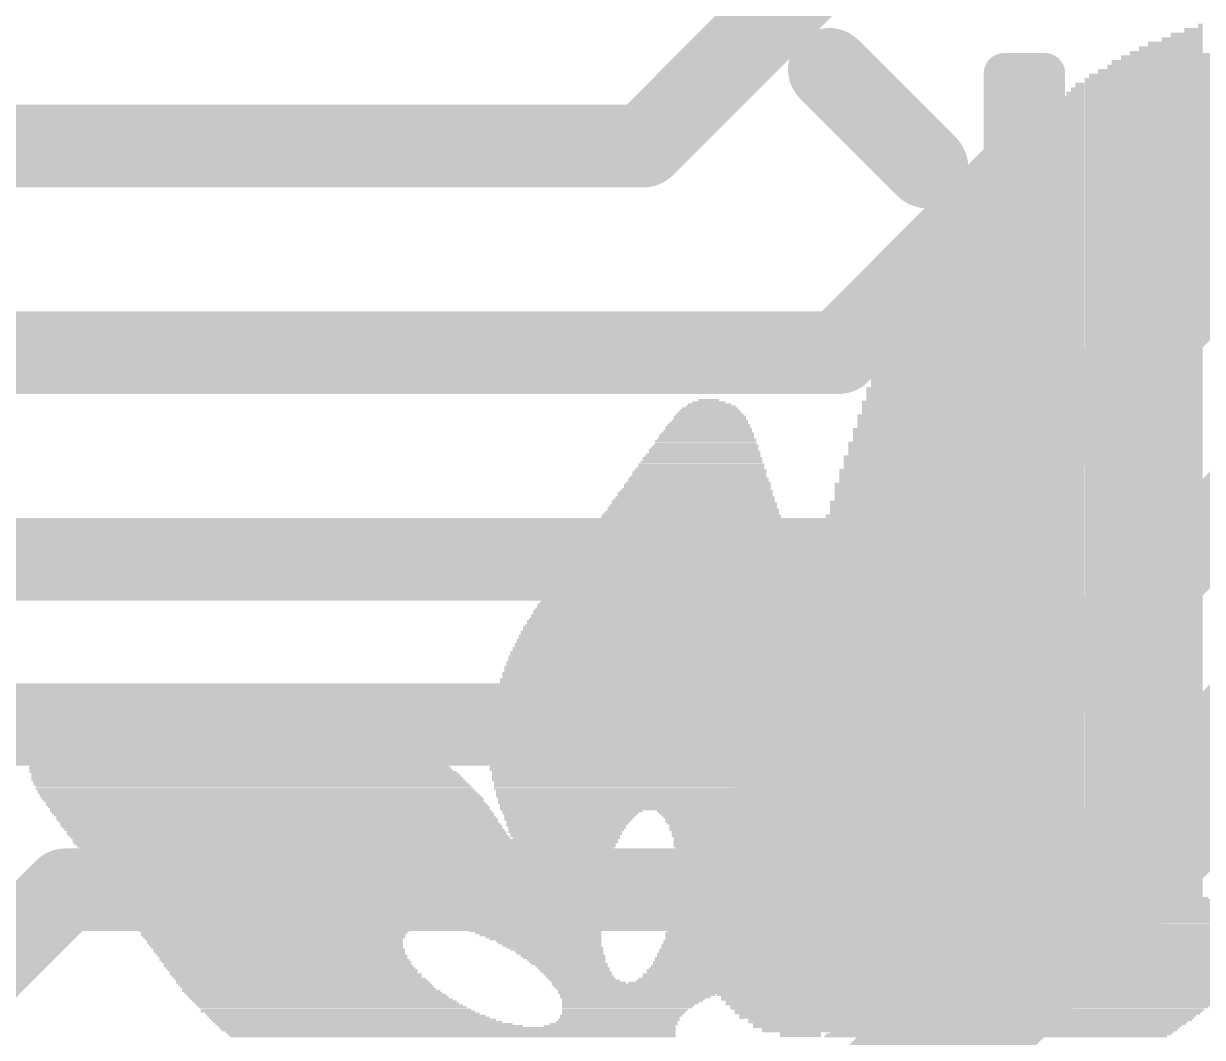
# Model space of a CAD drawing. Extents: x -9 to 9, y -1.3 to 37.
# Drawn here: x -4.828 to -1.203, y 9.071 to 12.188 of the extents above; entities that cross this region are included whole.
import ezdxf

# ---------------------------------------------------------------- set-up
doc = ezdxf.new("R2010")
doc.units = 0
for name, color, linetype in [('1', 12, 'CONTINUOUS'), ('16', 132, 'CONTINUOUS'), ('21', 40, 'CONTINUOUS'), ('22', 6, 'CONTINUOUS')]:
    doc.layers.add(name, color=color, linetype=linetype)

# ---------------------------------------------------------------- blocks, each defined once
blk = doc.blocks.new('RECT40000X112000R50')
at = {"const_width": 0.0625}
blk.add_lwpolyline([(0.0938, -0.2875), (0.0938, 0.2875, 0.4142), (0.0625, 0.3188), (-0.0625, 0.3188, 0.4142), (-0.0938, 0.2875), (-0.0938, -0.2875, 0.4142), (-0.0625, -0.3188), (0.0625, -0.3188, 0.4142)], format="xyb", close=True, dxfattribs=at)
blk.add_solid([(-0.0781, -0.3031), (0.0781, -0.3031), (-0.0781, 0.3031), (0.0781, 0.3031)])
blk = doc.blocks.new('RECT')
blk.add_solid([(-0.5, -0.5), (0.5, -0.5), (-0.5, 0.5), (0.5, 0.5)])

msp = doc.modelspace()

# ---------------------------------------------------------------- linework, layer by layer
at = {"layer": '1', "const_width": 0.254}
for points in [[(-2.921, 11.811), (-2.385, 12.347)], [(-6.096, 11.811), (-2.921, 11.811)], [(-1.75, 11.747), (-2.321, 11.176)], [(-1.75, 11.585), (-1.75, 11.747)], [(-1.25, 11.747), (-1.25, 11.323)], [(-1.25, 11.323), (-2.032, 10.541)], [(-2.321, 11.176), (-7.366, 11.176)], [(-0.75, 11.061), (-1.778, 10.033)], [(-0.25, 10.799), (-1.524, 9.525)], [(-2.032, 10.541), (-6.096, 10.541)], [(-1.778, 10.033), (-5.842, 10.033)], [(-4.699, 9.525), (-5.842, 8.382)], [(-1.524, 9.525), (-4.699, 9.525)]]:
    msp.add_lwpolyline(points, dxfattribs=at)
at = {"layer": '1', "const_width": 0.127}
for points in [[(-2.921, 11.7475, 1), (-2.921, 11.8745)], [(-2.9659, 11.8559, 1), (-2.8761, 11.7661)], [(-1.6865, 11.747, 1), (-1.8135, 11.747)], [(-1.7051, 11.7021, 1), (-1.7949, 11.7919)], [(-1.1865, 11.747, 1), (-1.3135, 11.747)], [(-1.8135, 11.585, 1), (-1.6865, 11.585)], [(-1.2051, 11.2781, 1), (-1.2949, 11.3679)], [(-1.3135, 11.323, 1), (-1.1865, 11.323)], [(-2.3659, 11.2209, 1), (-2.2761, 11.1311)], [(-2.321, 11.1125, 1), (-2.321, 11.2395)], [(-2.032, 10.4775, 1), (-2.032, 10.6045)], [(-2.0769, 10.5859, 1), (-1.9871, 10.4961)], [(-1.778, 9.9695, 1), (-1.778, 10.0965)], [(-1.8229, 10.0779, 1), (-1.7331, 9.9881)], [(-4.699, 9.5885, 1), (-4.699, 9.4615)], [(-4.6541, 9.4801, 1), (-4.7439, 9.5699)], [(-1.524, 9.4615, 1), (-1.524, 9.5885)], [(-1.5689, 9.5699, 1), (-1.4791, 9.4801)]]:
    msp.add_lwpolyline(points, format="xyb", dxfattribs=at)
at = {"layer": '16', "const_width": 0.4064}
msp.add_lwpolyline([(-0.635, 10.414), (-2.921, 8.128)], dxfattribs=at)
at = {"layer": '21', "const_width": 0.254}
msp.add_lwpolyline([(-2.05, 11.747), (-2.35, 12.047)], dxfattribs=at)
at = {"layer": '21', "const_width": 0.127}
for points in [[(-2.3051, 12.0919, 1), (-2.3949, 12.0021)], [(-2.0949, 11.7021, 1), (-2.0051, 11.7919)]]:
    msp.add_lwpolyline(points, format="xyb", dxfattribs=at)

# ---------------------------------------------------------------- block references
at = {"layer": '1', "rotation": 180}
for p in [(-1.75, 11.747), (-1.25, 11.747)]:
    msp.add_blockref('RECT40000X112000R50', p, dxfattribs=at)
at = {"layer": '21'}
for p, xscale, yscale in [((-2.721, 11.0236), 0.1016, 0.0064), ((-2.721, 11.03), 0.0635, 0.0063), ((-2.7178, 10.9855), 0.2096, 0.0064), ((-2.7178, 10.9919), 0.1968, 0.0063), ((-2.7178, 10.9982), 0.1842, 0.0064), ((-2.7178, 11.0046), 0.1714, 0.0063), ((-2.7146, 11.0109), 0.1524, 0.0064), ((-2.7178, 11.0173), 0.1334, 0.0063), ((-2.7242, 10.9474), 0.2603, 0.0064), ((-2.721, 10.9538), 0.254, 0.0063), ((-2.721, 10.9601), 0.2413, 0.0064), ((-2.7178, 10.9665), 0.235, 0.0063), ((-2.7178, 10.9792), 0.2222, 0.0063), ((-2.7178, 10.9728), 0.2222, 0.0064), ((-2.7273, 10.9093), 0.3048, 0.0064), ((-2.7273, 10.922), 0.2921, 0.0064), ((-2.7273, 10.9157), 0.2921, 0.0063), ((-2.7242, 10.9284), 0.2857, 0.0063), ((-2.7242, 10.9347), 0.2731, 0.0064), ((-2.721, 10.9411), 0.2667, 0.0063), ((-2.7369, 10.8776), 0.3365, 0.0063), ((-2.7337, 10.8839), 0.3302, 0.0064), ((-2.7305, 10.8902), 0.3238, 0.0063), ((-2.7305, 10.903), 0.3112, 0.0063), ((-2.7305, 10.8966), 0.3112, 0.0064), ((-2.7432, 10.8395), 0.3746, 0.0063), ((-2.7401, 10.8521), 0.3683, 0.0063), ((-2.7401, 10.8458), 0.3683, 0.0064), ((-2.74, 10.8585), 0.3556, 0.0064), ((-2.7369, 10.8649), 0.3493, 0.0063), ((-2.7336, 10.8712), 0.3429, 0.0064), ((-2.7496, 10.8077), 0.4127, 0.0064), ((-2.7496, 10.8014), 0.4127, 0.0063), ((-2.7464, 10.814), 0.4064, 0.0063), ((-2.7464, 10.8204), 0.3937, 0.0064), ((-2.7432, 10.8331), 0.3874, 0.0064), ((-2.7432, 10.8268), 0.3874, 0.0063), ((-2.7559, 10.7696), 0.4508, 0.0064), ((-2.7528, 10.7759), 0.4445, 0.0063), ((-2.7527, 10.7887), 0.4318, 0.0063), ((-2.7527, 10.7823), 0.4318, 0.0064), ((-2.7528, 10.795), 0.4191, 0.0064), ((-2.7623, 10.7315), 0.4889, 0.0064), ((-2.7623, 10.7442), 0.4763, 0.0064), ((-2.7623, 10.7378), 0.4763, 0.0063), ((-2.7591, 10.7506), 0.4699, 0.0063), ((-2.7591, 10.7569), 0.4572, 0.0064), ((-2.7559, 10.7633), 0.4508, 0.0063), ((-2.7686, 10.6934), 0.527, 0.0064), ((-2.7717, 10.6997), 0.5207, 0.0063), ((-2.7686, 10.7061), 0.5144, 0.0064), ((-2.7686, 10.7188), 0.5016, 0.0064), ((-2.7654, 10.7125), 0.508, 0.0063), ((-2.7654, 10.7252), 0.4953, 0.0063), ((-2.7782, 10.6553), 0.5715, 0.0064), ((-2.7781, 10.6616), 0.5588, 0.0063), ((-2.775, 10.6744), 0.5525, 0.0063), ((-2.775, 10.668), 0.5525, 0.0064), ((-2.775, 10.6807), 0.5397, 0.0064), ((-2.7718, 10.6871), 0.5334, 0.0063), ((-2.7845, 10.6299), 0.5969, 0.0064), ((-2.7845, 10.6235), 0.5969, 0.0063), ((-2.7813, 10.6363), 0.5906, 0.0063), ((-2.7813, 10.6426), 0.5778, 0.0064), ((-2.7782, 10.649), 0.5715, 0.0063), ((-2.794, 10.5854), 0.6414, 0.0063), ((-2.7908, 10.5918), 0.635, 0.0064), ((-2.7909, 10.6045), 0.6223, 0.0064), ((-2.7877, 10.5982), 0.6287, 0.0063), ((-2.7877, 10.6109), 0.6159, 0.0063), ((-2.7845, 10.6172), 0.6096, 0.0064), ((-2.8004, 10.5473), 0.6795, 0.0063), ((-2.7972, 10.5537), 0.6731, 0.0064), ((-2.8004, 10.5601), 0.6667, 0.0063), ((-2.7972, 10.5664), 0.6604, 0.0064), ((-2.794, 10.5728), 0.654, 0.0063), ((-2.794, 10.5791), 0.6414, 0.0064), ((-2.8067, 10.522), 0.7048, 0.0063), ((-2.8035, 10.5156), 0.7112, 0.0064), ((-2.8035, 10.5283), 0.6985, 0.0064), ((-2.8035, 10.541), 0.6858, 0.0064), ((-2.8004, 10.5347), 0.6921, 0.0063), ((-2.8131, 10.4775), 0.7557, 0.0064), ((-2.8131, 10.4839), 0.7429, 0.0063), ((-2.8099, 10.4966), 0.7366, 0.0063), ((-2.8099, 10.4902), 0.7366, 0.0064), ((-2.8098, 10.5029), 0.7239, 0.0064), ((-2.8067, 10.5092), 0.7176, 0.0063), ((-2.8194, 10.4394), 0.7938, 0.0064), ((-2.8194, 10.4521), 0.781, 0.0064), ((-2.8194, 10.4458), 0.781, 0.0063), ((-2.8194, 10.4585), 0.7684, 0.0063), ((-2.8162, 10.4711), 0.762, 0.0063), ((-2.8162, 10.4648), 0.762, 0.0064), ((-2.8321, 10.4013), 0.8318, 0.0064), ((-2.829, 10.4077), 0.8255, 0.0063), ((-2.8258, 10.414), 0.8191, 0.0064), ((-2.8258, 10.4267), 0.8065, 0.0064), ((-2.8258, 10.4204), 0.8065, 0.0063), ((-2.8226, 10.433), 0.8001, 0.0063), ((-2.8353, 10.3696), 0.8636, 0.0063), ((-2.8353, 10.3823), 0.8509, 0.0063), ((-2.8321, 10.3759), 0.8572, 0.0064), ((-2.8321, 10.3886), 0.8446, 0.0064), ((-2.8289, 10.3949), 0.8382, 0.0063), ((-2.8417, 10.3315), 0.9017, 0.0063), ((-2.8384, 10.3378), 0.8953, 0.0064), ((-2.8384, 10.3505), 0.8827, 0.0064), ((-2.8384, 10.3442), 0.8827, 0.0063), ((-2.8353, 10.3568), 0.8763, 0.0063), ((-2.8353, 10.3632), 0.8636, 0.0064), ((-2.8448, 10.2934), 0.9334, 0.0063), ((-2.8417, 10.2997), 0.9271, 0.0064), ((-2.8448, 10.3061), 0.9208, 0.0063), ((-2.8416, 10.3187), 0.9144, 0.0063), ((-2.8416, 10.3124), 0.9144, 0.0064), ((-2.8417, 10.3251), 0.9017, 0.0064), ((-2.8448, 10.2616), 0.9588, 0.0064), ((-2.8479, 10.268), 0.9525, 0.0063), ((-2.848, 10.2806), 0.9398, 0.0063), ((-2.8448, 10.2743), 0.9462, 0.0064), ((-2.8448, 10.287), 0.9334, 0.0064), ((-2.8512, 10.2235), 0.9843, 0.0064), ((-2.8512, 10.2426), 0.9715, 0.0063), ((-2.8479, 10.2362), 0.9779, 0.0064), ((-2.8479, 10.2299), 0.9779, 0.0063), ((-2.848, 10.2553), 0.9652, 0.0063), ((-2.848, 10.2489), 0.9652, 0.0064), ((-2.8544, 10.1918), 1.0033, 0.0063), ((-2.8512, 10.1854), 1.0097, 0.0064), ((-2.8512, 10.2108), 0.9969, 0.0064), ((-2.8512, 10.2045), 0.9969, 0.0063), ((-2.8512, 10.1981), 0.9969, 0.0064), ((-2.848, 10.2172), 0.9906, 0.0063), ((-2.8544, 10.1537), 1.0287, 0.0063), ((-2.8543, 10.1727), 1.016, 0.0064), ((-2.8543, 10.1664), 1.016, 0.0063), ((-2.8543, 10.16), 1.016, 0.0064), ((-2.8512, 10.1791), 1.0097, 0.0063), ((-2.8575, 10.1346), 1.035, 0.0064), ((-2.8575, 10.1283), 1.035, 0.0063), ((-2.8575, 10.1219), 1.035, 0.0064), ((-2.8543, 10.1156), 1.0414, 0.0063), ((-2.8544, 10.1473), 1.0287, 0.0064), ((-2.8544, 10.141), 1.0287, 0.0063), ((-2.8607, 10.0775), 1.0541, 0.0063), ((-2.8575, 10.1092), 1.0478, 0.0064), ((-2.8575, 10.1029), 1.0478, 0.0063), ((-2.8575, 10.0965), 1.0478, 0.0064), ((-2.8575, 10.0902), 1.0478, 0.0063), ((-2.8575, 10.0838), 1.0478, 0.0064), ((-2.8607, 10.0457), 1.0668, 0.0064), ((-2.8607, 10.0394), 1.0668, 0.0063), ((-2.8607, 10.0711), 1.0541, 0.0064), ((-2.8607, 10.0648), 1.0541, 0.0063), ((-2.8607, 10.0584), 1.0541, 0.0064), ((-2.8607, 10.0521), 1.0541, 0.0063), ((-4.2545, 10.0076), 1.0096, 0.0064), ((-4.2609, 10.014), 0.9715, 0.0063), ((-4.2704, 10.0203), 0.9271, 0.0064), ((-4.2831, 10.0267), 0.8763, 0.0063), ((-4.299, 10.033), 0.7937, 0.0064), ((-2.8607, 10.033), 1.0668, 0.0064), ((-2.8607, 10.0267), 1.0668, 0.0063), ((-2.8607, 10.0203), 1.0668, 0.0064), ((-2.8607, 10.014), 1.0668, 0.0063), ((-2.8607, 10.0076), 1.0668, 0.0064), ((-4.2195, 9.9759), 1.1303, 0.0063), ((-4.21, 9.9695), 1.1493, 0.0064), ((-4.2228, 9.9822), 1.1113, 0.0064), ((-4.2386, 9.9949), 1.0668, 0.0064), ((-4.2291, 9.9886), 1.0858, 0.0063), ((-4.245, 10.0013), 1.0414, 0.0063), ((-2.8607, 10.0013), 1.0668, 0.0063), ((-2.8607, 9.9949), 1.0668, 0.0064), ((-2.8607, 9.9886), 1.0668, 0.0063), ((-2.8607, 9.9822), 1.0668, 0.0064), ((-2.8607, 9.9759), 1.0668, 0.0063), ((-2.8607, 9.9695), 1.0668, 0.0064), ((-4.1879, 9.9378), 1.2319, 0.0063), ((-4.1815, 9.9314), 1.2446, 0.0064), ((-4.2037, 9.9568), 1.1874, 0.0064), ((-4.1974, 9.9505), 1.2001, 0.0063), ((-4.191, 9.9441), 1.2128, 0.0064), ((-4.2069, 9.9632), 1.1684, 0.0063), ((-2.8639, 9.9568), 1.0605, 0.0064), ((-2.8639, 9.9505), 1.0605, 0.0063), ((-2.8639, 9.9441), 1.0605, 0.0064), ((-2.8639, 9.9378), 1.0605, 0.0063), ((-2.8639, 9.9314), 1.0605, 0.0064), ((-2.8607, 9.9632), 1.0668, 0.0063), ((-4.1719, 9.9123), 1.2763, 0.0063), ((-4.1656, 9.906), 1.289, 0.0064), ((-4.1624, 9.8997), 1.2954, 0.0063), ((-4.1783, 9.9251), 1.251, 0.0063), ((-4.1719, 9.9187), 1.2637, 0.0064), ((-2.8639, 9.9251), 1.0605, 0.0063), ((-2.8639, 9.9187), 1.0605, 0.0064), ((-2.8639, 9.9123), 1.0605, 0.0063), ((-2.8639, 9.906), 1.0605, 0.0064), ((-2.8639, 9.8997), 1.0605, 0.0063), ((-4.1593, 9.8933), 1.3017, 0.0064), ((-4.1529, 9.887), 1.3144, 0.0063), ((-4.1466, 9.8806), 1.3145, 0.0064), ((-4.1371, 9.8616), 1.3335, 0.0063), ((-4.1434, 9.8742), 1.3208, 0.0063), ((-4.1402, 9.8679), 1.3272, 0.0064), ((-2.8671, 9.8933), 1.0541, 0.0064), ((-2.8639, 9.887), 1.0477, 0.0063), ((-2.8639, 9.8806), 1.0477, 0.0064), ((-2.8639, 9.8742), 1.0477, 0.0063), ((-2.8639, 9.8679), 1.0477, 0.0064), ((-2.867, 9.8616), 1.0414, 0.0063), ((-4.1307, 9.8552), 1.3335, 0.0064), ((-4.1275, 9.8489), 1.3398, 0.0063), ((-4.1212, 9.8425), 1.3399, 0.0064), ((-4.118, 9.8361), 1.3462, 0.0063), ((-4.1085, 9.8235), 1.3525, 0.0063), ((-4.1116, 9.8298), 1.3462, 0.0064), ((-2.8639, 9.8552), 1.0351, 0.0064), ((-2.8639, 9.8489), 1.0351, 0.0063), ((-2.8639, 9.8425), 1.0351, 0.0064), ((-2.8671, 9.8361), 1.0287, 0.0063), ((-2.8639, 9.8298), 1.0223, 0.0064), ((-2.8639, 9.8235), 1.0223, 0.0063), ((-4.099, 9.8108), 1.3589, 0.0063), ((-4.1021, 9.8171), 1.3526, 0.0064), ((-4.0926, 9.8044), 1.3589, 0.0064), ((-4.0894, 9.798), 1.3526, 0.0063), ((-4.0799, 9.7854), 1.3589, 0.0063), ((-4.0831, 9.7917), 1.3525, 0.0064), ((-2.8639, 9.8171), 1.0223, 0.0064), ((-2.867, 9.8108), 1.016, 0.0063), ((-2.8639, 9.8044), 1.0097, 0.0064), ((-2.8639, 9.798), 1.0097, 0.0063), ((-2.8671, 9.7917), 1.0033, 0.0064), ((-2.8639, 9.7854), 0.9969, 0.0063), ((-4.0736, 9.779), 1.3589, 0.0064), ((-4.0704, 9.7727), 1.3525, 0.0063), ((-4.0671, 9.7663), 1.3589, 0.0064), ((-4.0609, 9.7599), 1.3589, 0.0063), ((-4.0576, 9.7536), 1.3525, 0.0064), ((-2.8639, 9.779), 0.9969, 0.0064), ((-2.867, 9.7727), 0.9906, 0.0063), ((-3.1465, 9.7599), 0.4191, 0.0063), ((-3.1401, 9.7663), 0.4318, 0.0064), ((-3.1464, 9.7536), 0.4064, 0.0064), ((-2.6257, 9.7663), 0.508, 0.0064), ((-2.6258, 9.7599), 0.4953, 0.0063), ((-2.6225, 9.7536), 0.4889, 0.0064), ((-4.0513, 9.7473), 1.3526, 0.0063), ((-4.0482, 9.7409), 1.3589, 0.0064), ((-4.045, 9.7346), 1.3525, 0.0063), ((-4.0386, 9.7282), 1.3526, 0.0064), ((-4.0354, 9.7218), 1.3589, 0.0063), ((-4.0323, 9.7155), 1.3525, 0.0064), ((-3.1528, 9.7409), 0.3937, 0.0064), ((-3.1496, 9.7473), 0.4, 0.0063), ((-3.156, 9.7282), 0.3747, 0.0064), ((-3.1528, 9.7346), 0.381, 0.0063), ((-3.1592, 9.7218), 0.3683, 0.0063), ((-3.156, 9.7155), 0.3619, 0.0064), ((-2.6194, 9.7473), 0.4826, 0.0063), ((-2.6194, 9.7409), 0.4699, 0.0064), ((-2.6194, 9.7346), 0.4699, 0.0063), ((-2.6194, 9.7282), 0.4572, 0.0064), ((-2.6194, 9.7155), 0.4445, 0.0064), ((-2.6162, 9.7218), 0.4508, 0.0063), ((-2.0511, 9.7155), 0.3493, 0.0064), ((-2.0543, 9.7218), 0.2921, 0.0063), ((-2.0574, 9.7282), 0.2096, 0.0064), ((-2.0606, 9.7346), 0.0889, 0.0063), ((-4.0259, 9.7092), 1.3526, 0.0063), ((-4.0196, 9.7028), 1.3525, 0.0064), ((-4.0196, 9.6965), 1.3525, 0.0063), ((-4.0132, 9.6901), 1.3526, 0.0064), ((-4.0069, 9.6837), 1.3525, 0.0063), ((-3.8386, 9.6774), 1.6764, 0.0064), ((-3.1591, 9.7092), 0.3556, 0.0063), ((-3.1623, 9.7028), 0.3492, 0.0064), ((-3.1592, 9.6965), 0.3429, 0.0063), ((-3.1623, 9.6901), 0.3366, 0.0064), ((-3.1591, 9.6837), 0.3302, 0.0063), ((-2.6194, 9.7092), 0.4445, 0.0063), ((-2.6194, 9.7028), 0.4318, 0.0064), ((-2.6194, 9.6965), 0.4318, 0.0063), ((-2.6225, 9.6901), 0.4255, 0.0064), ((-2.6225, 9.6837), 0.4127, 0.0063), ((-2.6225, 9.6774), 0.4127, 0.0064), ((-2.0383, 9.6774), 0.5905, 0.0064), ((-2.0415, 9.6837), 0.5461, 0.0063), ((-2.0415, 9.6901), 0.5207, 0.0064), ((-2.0447, 9.6965), 0.4762, 0.0063), ((-2.0478, 9.7028), 0.4445, 0.0064), ((-2.0479, 9.7092), 0.4064, 0.0063), ((-3.8386, 9.6711), 1.6764, 0.0063), ((-3.8386, 9.6647), 1.6637, 0.0064), ((-3.8354, 9.6584), 1.6574, 0.0063), ((-3.8354, 9.652), 1.6446, 0.0064), ((-3.8354, 9.6456), 1.6446, 0.0063), ((-2.6257, 9.6711), 0.4064, 0.0063), ((-2.6289, 9.6647), 0.4, 0.0064), ((-2.6289, 9.6584), 0.4, 0.0063), ((-2.6289, 9.652), 0.3874, 0.0064), ((-2.6321, 9.6456), 0.381, 0.0063), ((-2.0161, 9.6456), 0.7366, 0.0063), ((-2.0193, 9.652), 0.7176, 0.0064), ((-2.0257, 9.6584), 0.6795, 0.0063), ((-2.0289, 9.6647), 0.6477, 0.0064), ((-2.032, 9.6711), 0.616, 0.0063), ((-3.8323, 9.6393), 1.6383, 0.0064), ((-3.8322, 9.633), 1.6256, 0.0063), ((-3.8322, 9.6266), 1.6256, 0.0064), ((-3.8323, 9.6203), 1.6129, 0.0063), ((-3.8291, 9.6139), 1.6065, 0.0064), ((-3.8259, 9.6075), 1.6002, 0.0063), ((-2.6353, 9.6393), 0.3747, 0.0064), ((-2.6353, 9.633), 0.3747, 0.0063), ((-2.6385, 9.6266), 0.3683, 0.0064), ((-2.6416, 9.6203), 0.362, 0.0063), ((-2.6448, 9.6139), 0.3556, 0.0064), ((-2.6448, 9.6075), 0.3556, 0.0063), ((-1.9812, 9.6075), 0.9208, 0.0063), ((-1.9876, 9.6139), 0.8827, 0.0064), ((-1.9939, 9.6203), 0.8572, 0.0063), ((-2.0003, 9.6266), 0.8319, 0.0064), ((-2.0034, 9.633), 0.8001, 0.0063), ((-2.0097, 9.6393), 0.7747, 0.0064), ((-3.8259, 9.6012), 1.6002, 0.0064), ((-3.8258, 9.5949), 1.5875, 0.0063), ((-3.8227, 9.5885), 1.5812, 0.0064), ((-3.8195, 9.5822), 1.5748, 0.0063), ((-3.8227, 9.5758), 1.5684, 0.0064), ((-3.8196, 9.5694), 1.5621, 0.0063), ((-2.648, 9.6012), 0.3493, 0.0064), ((-2.6512, 9.5949), 0.3429, 0.0063), ((-2.6543, 9.5885), 0.3366, 0.0064), ((-2.6575, 9.5822), 0.3302, 0.0063), ((-2.6575, 9.5758), 0.3302, 0.0064), ((-2.6606, 9.5694), 0.3239, 0.0063), ((-1.9431, 9.5694), 1.0858, 0.0063), ((-1.9526, 9.5758), 1.0541, 0.0064), ((-1.959, 9.5822), 1.0287, 0.0063), ((-1.9622, 9.5885), 0.9969, 0.0064), ((-1.9685, 9.5949), 0.9716, 0.0063), ((-1.978, 9.6012), 0.9398, 0.0064), ((-3.8164, 9.5631), 1.5557, 0.0064), ((-3.8132, 9.5568), 1.5494, 0.0063), ((-3.8132, 9.5504), 1.5494, 0.0064), ((-3.8132, 9.5441), 1.5367, 0.0063), ((-3.81, 9.5377), 1.5304, 0.0064), ((-3.8068, 9.5313), 1.524, 0.0063), ((-2.0638, 9.5377), 1.5177, 0.0064), ((-2.6639, 9.5631), 0.3175, 0.0064), ((-2.667, 9.5568), 0.3112, 0.0063), ((-2.0828, 9.5504), 1.4796, 0.0064), ((-2.0764, 9.5441), 1.4923, 0.0063), ((-2.0543, 9.5313), 1.5367, 0.0063), ((-1.9336, 9.5568), 1.143, 0.0063), ((-1.94, 9.5631), 1.1049, 0.0064), ((-3.8068, 9.525), 1.524, 0.0064), ((-3.8037, 9.5187), 1.5177, 0.0063), ((-3.8005, 9.5123), 1.5113, 0.0064), ((-3.8005, 9.506), 1.4986, 0.0063), ((-3.8005, 9.4996), 1.4986, 0.0064), ((-2.0193, 9.506), 1.6192, 0.0063), ((-2.0066, 9.4996), 1.6446, 0.0064), ((-2.0447, 9.525), 1.5558, 0.0064), ((-2.0352, 9.5187), 1.5748, 0.0063), ((-2.0225, 9.5123), 1.6002, 0.0064), ((-3.7973, 9.4932), 1.4922, 0.0063), ((-3.7942, 9.4869), 1.4859, 0.0064), ((-3.7942, 9.4806), 1.4859, 0.0063), ((-3.791, 9.4742), 1.4795, 0.0064), ((-3.7878, 9.4679), 1.4732, 0.0063), ((-3.7846, 9.4615), 1.4668, 0.0064), ((-1.9654, 9.4615), 1.7399, 0.0064), ((-1.997, 9.4932), 1.6637, 0.0063), ((-1.9876, 9.4869), 1.6827, 0.0064), ((-1.9812, 9.4806), 1.6954, 0.0063), ((-1.9717, 9.4742), 1.7145, 0.0064), ((-1.9653, 9.4679), 1.7272, 0.0063), ((-3.7846, 9.4551), 1.4668, 0.0063), ((-3.7814, 9.4488), 1.4605, 0.0064), ((-3.7783, 9.4425), 1.4541, 0.0063), ((-3.7751, 9.4361), 1.4478, 0.0064), ((-3.7751, 9.4298), 1.4478, 0.0063), ((-3.7719, 9.4234), 1.4414, 0.0064), ((-1.9495, 9.4361), 1.7843, 0.0064), ((-1.9495, 9.4298), 1.7843, 0.0063), ((-1.9463, 9.4234), 1.7907, 0.0064), ((-1.9495, 9.4425), 1.7717, 0.0063), ((-1.959, 9.4551), 1.7526, 0.0063), ((-1.9558, 9.4488), 1.759, 0.0064), ((-4.0354, 9.417), 0.9017, 0.0063), ((-4.0481, 9.4107), 0.8636, 0.0064), ((-4.0576, 9.4044), 0.8445, 0.0063), ((-4.0576, 9.398), 0.8319, 0.0064), ((-4.0576, 9.3917), 0.8191, 0.0063), ((-3.302, 9.417), 0.5016, 0.0063), ((-3.2798, 9.4107), 0.4572, 0.0064), ((-3.2639, 9.4044), 0.4254, 0.0063), ((-3.2544, 9.398), 0.4064, 0.0064), ((-3.2449, 9.3917), 0.3873, 0.0063), ((-1.9463, 9.3917), 1.8161, 0.0063), ((-1.9463, 9.4044), 1.8034, 0.0063), ((-1.9431, 9.398), 1.8098, 0.0064), ((-1.9431, 9.417), 1.797, 0.0063), ((-1.9431, 9.4107), 1.797, 0.0064), ((-4.0608, 9.3853), 0.8128, 0.0064), ((-4.0576, 9.3789), 0.8065, 0.0063), ((-4.0576, 9.3726), 0.7937, 0.0064), ((-4.0545, 9.3663), 0.7874, 0.0063), ((-4.0545, 9.3599), 0.7874, 0.0064), ((-4.0513, 9.3536), 0.781, 0.0063), ((-3.2385, 9.3853), 0.3746, 0.0064), ((-3.229, 9.3789), 0.3556, 0.0063), ((-3.2227, 9.3726), 0.3429, 0.0064), ((-3.2131, 9.3663), 0.3238, 0.0063), ((-3.21, 9.3599), 0.3175, 0.0064), ((-3.2036, 9.3536), 0.3048, 0.0063), ((-1.9495, 9.3536), 1.8351, 0.0063), ((-1.9463, 9.3663), 1.8288, 0.0063), ((-1.9463, 9.3599), 1.8288, 0.0064), ((-1.9463, 9.3853), 1.8161, 0.0064), ((-1.9431, 9.3789), 1.8224, 0.0063), ((-1.9431, 9.3726), 1.8224, 0.0064), ((-4.0482, 9.3472), 0.7747, 0.0064), ((-4.0418, 9.3408), 0.7747, 0.0063), ((-4.0418, 9.3345), 0.7747, 0.0064), ((-4.0386, 9.3282), 0.7684, 0.0063), ((-4.0323, 9.3218), 0.7683, 0.0064), ((-4.0291, 9.3155), 0.762, 0.0063), ((-3.1941, 9.3472), 0.2985, 0.0064), ((-3.1877, 9.3408), 0.2858, 0.0063), ((-3.1814, 9.3345), 0.2731, 0.0064), ((-3.1782, 9.3282), 0.2667, 0.0063), ((-3.1686, 9.3218), 0.2603, 0.0064), ((-3.1655, 9.3155), 0.254, 0.0063), ((-1.959, 9.3155), 1.8542, 0.0063), ((-1.9558, 9.3282), 1.8478, 0.0063), ((-1.9558, 9.3218), 1.8478, 0.0064), ((-1.9526, 9.3408), 1.8415, 0.0063), ((-1.9526, 9.3345), 1.8415, 0.0064), ((-1.9495, 9.3472), 1.8351, 0.0064), ((-4.0259, 9.3091), 0.7684, 0.0064), ((-4.0196, 9.3027), 0.7683, 0.0063), ((-4.0164, 9.2964), 0.762, 0.0064), ((-4.0132, 9.2901), 0.7684, 0.0063), ((-4.0069, 9.2837), 0.7683, 0.0064), ((-4.0005, 9.2774), 0.7684, 0.0063), ((-3.1592, 9.3091), 0.2413, 0.0064), ((-3.156, 9.3027), 0.2349, 0.0063), ((-3.1496, 9.2964), 0.235, 0.0064), ((-3.1433, 9.2901), 0.2223, 0.0063), ((-3.1369, 9.2837), 0.2222, 0.0064), ((-3.1338, 9.2774), 0.2159, 0.0063), ((-1.9812, 9.2774), 1.8606, 0.0063), ((-1.9748, 9.2837), 1.8605, 0.0064), ((-1.9717, 9.2901), 1.8542, 0.0063), ((-1.9653, 9.3027), 1.8542, 0.0063), ((-1.9653, 9.2964), 1.8542, 0.0064), ((-1.959, 9.3091), 1.8542, 0.0064), ((-3.991, 9.2646), 0.7747, 0.0063), ((-3.9973, 9.271), 0.762, 0.0064), ((-3.9878, 9.2583), 0.7684, 0.0064), ((-3.9783, 9.252), 0.7747, 0.0063), ((-3.972, 9.2456), 0.7747, 0.0064), ((-3.1274, 9.271), 0.2159, 0.0064), ((-3.1242, 9.2646), 0.2096, 0.0063), ((-3.1179, 9.2583), 0.2095, 0.0064), ((-3.1115, 9.252), 0.2096, 0.0063), ((-3.1019, 9.2456), 0.2159, 0.0064), ((-2.0097, 9.2456), 1.8669, 0.0064), ((-2.0034, 9.252), 1.8669, 0.0063), ((-1.9908, 9.2646), 1.8669, 0.0063), ((-1.9939, 9.2583), 1.8606, 0.0064), ((-1.9812, 9.271), 1.8606, 0.0064), ((-3.9688, 9.2393), 0.7811, 0.0063), ((-3.9624, 9.2329), 0.781, 0.0064), ((-3.9561, 9.2265), 0.7811, 0.0063), ((-3.9434, 9.2139), 0.7937, 0.0063), ((-3.9497, 9.2202), 0.781, 0.0064), ((-3.937, 9.2075), 0.7938, 0.0064), ((-3.0893, 9.2393), 0.2286, 0.0063), ((-2.8956, 9.2329), 0.616, 0.0064), ((-2.9083, 9.2265), 0.5778, 0.0063), ((-2.9179, 9.2202), 0.5461, 0.0064), ((-2.9274, 9.2139), 0.5143, 0.0063), ((-2.9337, 9.2075), 0.5016, 0.0064), ((-2.7559, 9.2393), 0.4254, 0.0063), ((-1.7495, 9.2393), 1.3335, 0.0063), ((-1.7367, 9.2329), 1.2954, 0.0064), ((-1.7304, 9.2265), 1.2573, 0.0063), ((-1.7272, 9.2202), 1.2382, 0.0064), ((-1.7208, 9.2139), 1.2129, 0.0063), ((-1.724, 9.2075), 1.1938, 0.0064), ((-3.9275, 9.2012), 0.8001, 0.0063), ((-3.9212, 9.1948), 0.8001, 0.0064), ((-3.9116, 9.1884), 0.8064, 0.0063), ((-3.9021, 9.1821), 0.8128, 0.0064), ((-3.8957, 9.1758), 0.8128, 0.0063), ((-3.8862, 9.1694), 0.8192, 0.0064), ((-2.9401, 9.2012), 0.4763, 0.0063), ((-2.9464, 9.1948), 0.4636, 0.0064), ((-2.9623, 9.1758), 0.4191, 0.0063), ((-2.9527, 9.1884), 0.4381, 0.0063), ((-2.9559, 9.1821), 0.4318, 0.0064), ((-2.9686, 9.1694), 0.4064, 0.0064), ((-1.7241, 9.2012), 1.1811, 0.0063), ((-1.724, 9.1948), 1.1684, 0.0064), ((-1.7272, 9.1884), 1.1494, 0.0063), ((-1.7272, 9.1821), 1.1366, 0.0064), ((-1.7304, 9.1758), 1.1303, 0.0063), ((-1.7336, 9.1694), 1.1113, 0.0064), ((-3.8767, 9.1631), 0.8255, 0.0063), ((-3.8672, 9.1567), 0.8319, 0.0064), ((-3.8608, 9.1504), 0.8446, 0.0063), ((-3.8481, 9.144), 0.8446, 0.0064), ((-3.8354, 9.1377), 0.8572, 0.0063), ((-2.9909, 9.1377), 0.3747, 0.0063), ((-2.9782, 9.1567), 0.3873, 0.0064), ((-2.9718, 9.1631), 0.4, 0.0063), ((-2.9813, 9.1504), 0.381, 0.0063), ((-2.9845, 9.144), 0.3746, 0.0064), ((-1.7494, 9.1504), 1.0922, 0.0063), ((-1.7526, 9.144), 1.0858, 0.0064), ((-1.759, 9.1377), 1.0731, 0.0063), ((-1.7368, 9.1631), 1.1049, 0.0063), ((-1.7431, 9.1567), 1.0922, 0.0064), ((-3.8259, 9.1313), 0.8636, 0.0064), ((-3.8132, 9.125), 0.8763, 0.0063), ((-3.8005, 9.1186), 0.889, 0.0064), ((-3.7814, 9.1123), 0.9144, 0.0063), ((-3.7624, 9.1059), 0.9398, 0.0064), ((-3.5243, 9.0996), 1.4033, 0.0063), ((-3.0258, 9.1059), 0.4064, 0.0064), ((-3.0131, 9.1123), 0.3937, 0.0063), ((-3.0036, 9.1186), 0.3747, 0.0064), ((-2.9972, 9.125), 0.3746, 0.0063), ((-2.9941, 9.1313), 0.3683, 0.0064), ((-1.8003, 9.0996), 1.0541, 0.0063), ((-1.7939, 9.1059), 1.0541, 0.0064), ((-1.7844, 9.1123), 1.0605, 0.0063), ((-1.7717, 9.125), 1.0731, 0.0063), ((-1.778, 9.1186), 1.0604, 0.0064), ((-1.7653, 9.1313), 1.0732, 0.0064), ((-3.5211, 9.0932), 1.397, 0.0064), ((-3.5148, 9.0869), 1.3843, 0.0063), ((-3.5116, 9.0805), 1.3779, 0.0064), ((-3.5084, 9.0742), 1.3716, 0.0063), ((-1.8384, 9.0742), 1.0541, 0.0063), ((-1.8288, 9.0805), 1.0604, 0.0064), ((-1.8193, 9.0869), 1.0541, 0.0063), ((-1.8098, 9.0932), 1.0605, 0.0064)]:
    msp.add_blockref('RECT', p, dxfattribs=dict(at, xscale=xscale, yscale=yscale))
at = {"layer": '22', "rotation": 90}
for p, xscale, yscale in [((-1.209, 10.8185), 2.7382, 0.0139), ((-1.3208, 10.7835), 2.7241, 0.014), ((-1.3068, 10.7835), 2.7241, 0.014), ((-1.2929, 10.7905), 2.7381, 0.0139), ((-1.2789, 10.7976), 2.7241, 0.014), ((-1.2649, 10.7976), 2.7241, 0.014), ((-1.251, 10.8046), 2.7381, 0.0139), ((-1.237, 10.8115), 2.7242, 0.014), ((-1.223, 10.8115), 2.7242, 0.014), ((-1.3907, 10.7557), 2.7241, 0.0139), ((-1.3767, 10.7557), 2.7241, 0.014), ((-1.3627, 10.7696), 2.7242, 0.014), ((-1.3488, 10.7696), 2.7242, 0.0139), ((-1.3348, 10.7696), 2.7242, 0.014), ((-1.4745, 10.7207), 2.7102, 0.014), ((-1.4605, 10.7207), 2.7102, 0.014), ((-1.4465, 10.7347), 2.7102, 0.014), ((-1.4325, 10.7347), 2.7102, 0.0139), ((-1.4186, 10.7416), 2.7241, 0.014), ((-1.4046, 10.7487), 2.7101, 0.014), ((-1.5164, 10.6997), 2.6963, 0.014), ((-1.5024, 10.6997), 2.6963, 0.014), ((-1.4885, 10.7137), 2.6962, 0.0139), ((-1.5862, 10.6648), 2.6822, 0.014), ((-1.5723, 10.6718), 2.6682, 0.0139), ((-1.5583, 10.6788), 2.6822, 0.014), ((-1.5443, 10.6858), 2.6962, 0.014), ((-1.5304, 10.6928), 2.6823, 0.0139), ((-1.6421, 10.6369), 2.6543, 0.014), ((-1.6281, 10.6369), 2.6543, 0.0139), ((-1.6142, 10.6509), 2.6543, 0.014), ((-1.6002, 10.6578), 2.6683, 0.014), ((-1.6701, 10.6159), 2.6403, 0.0139), ((-1.6561, 10.6299), 2.6404, 0.014), ((-1.712, 10.588), 2.6124, 0.0139), ((-1.698, 10.602), 2.6124, 0.014), ((-1.684, 10.609), 2.6263, 0.014), ((-1.7399, 10.574), 2.5844, 0.014), ((-1.7259, 10.581), 2.5984, 0.014), ((-1.7818, 10.5461), 2.5565, 0.014), ((-1.7679, 10.5531), 2.5705, 0.0139), ((-1.7539, 10.5601), 2.5845, 0.014), ((-1.8237, 10.5182), 2.5285, 0.014), ((-1.8098, 10.5252), 2.5425, 0.0139), ((-1.7958, 10.5321), 2.5565, 0.014), ((-1.8517, 10.4972), 2.5146, 0.0139), ((-1.8377, 10.5042), 2.5286, 0.014), ((-1.8796, 10.4762), 2.5006, 0.014), ((-1.8656, 10.4902), 2.5006, 0.014), ((-1.9076, 10.4553), 2.4587, 0.0139), ((-1.8936, 10.4623), 2.4727, 0.014), ((-1.9355, 10.4273), 2.4308, 0.014), ((-1.9215, 10.4413), 2.4588, 0.014), ((-1.9634, 10.4064), 2.4168, 0.014), ((-1.9495, 10.4204), 2.4169, 0.0139), ((-1.9914, 10.3855), 2.3749, 0.0139), ((-1.9774, 10.3924), 2.3888, 0.014), ((-2.0053, 10.3644), 2.3609, 0.014), ((-2.0333, 10.3435), 2.319, 0.014), ((-2.0193, 10.3505), 2.333, 0.014), ((-2.0473, 10.3225), 2.3051, 0.0139), ((-2.0612, 10.3086), 2.2771, 0.014), ((-2.0892, 10.2806), 2.2491, 0.0139), ((-2.0752, 10.2946), 2.2492, 0.014), ((-2.1171, 10.2528), 2.1933, 0.014), ((-2.1031, 10.2667), 2.2212, 0.014), ((-2.1311, 10.2317), 2.1793, 0.0139), ((-2.145, 10.2108), 2.1374, 0.014), ((-2.159, 10.1969), 2.1095, 0.014), ((-2.173, 10.1759), 2.0955, 0.014), ((-2.1869, 10.1549), 2.0536, 0.0139), ((-2.2009, 10.141), 2.0257, 0.014), ((-2.2149, 10.12), 1.9838, 0.014), ((-2.2288, 10.0921), 1.9558, 0.0139), ((-2.2428, 10.0711), 1.9138, 0.014), ((-2.2568, 10.0502), 1.8719, 0.014), ((-2.2708, 10.0222), 1.844, 0.0139), ((-2.2847, 10.0013), 1.8021, 0.014), ((-2.2987, 9.9803), 1.7602, 0.014), ((-2.3127, 9.9524), 1.7323, 0.014), ((-2.3267, 9.9314), 1.6904, 0.0139), ((-2.3406, 9.9035), 1.6345, 0.014), ((-2.3546, 9.8825), 1.5926, 0.014), ((-2.3685, 9.8616), 1.5507, 0.0139), ((-2.3825, 9.8336), 1.5228, 0.014), ((-2.3965, 9.8126), 1.4809, 0.014), ((-2.4104, 9.7917), 1.439, 0.0139), ((-2.4244, 9.7707), 1.397, 0.014), ((-2.4384, 9.7498), 1.3551, 0.014), ((-2.4524, 9.7288), 1.3132, 0.014), ((-2.4664, 9.7079), 1.2713, 0.0139), ((-2.4803, 9.6869), 1.2294, 0.014), ((-2.4943, 9.666), 1.1875, 0.014), ((-2.5083, 9.652), 1.1316, 0.0139), ((-2.5222, 9.6311), 1.0897, 0.014), ((-2.5362, 9.6101), 1.0478, 0.014), ((-2.5501, 9.5892), 1.0059, 0.0139), ((-2.5641, 9.5752), 0.9499, 0.014), ((-2.5781, 9.5542), 0.908, 0.014), ((-2.5921, 9.5403), 0.8521, 0.014), ((-2.6061, 9.5263), 0.7963, 0.0139), ((-2.62, 9.5053), 0.7544, 0.014), ((-2.634, 9.4914), 0.6985, 0.014), ((-2.648, 9.4774), 0.6426, 0.0139), ((-2.6619, 9.4634), 0.5868, 0.014), ((-2.6759, 9.4495), 0.5309, 0.014), ((-2.6899, 9.4355), 0.475, 0.0139), ((-2.7038, 9.4284), 0.4051, 0.014), ((-2.7178, 9.4145), 0.3492, 0.014), ((-2.7318, 9.4006), 0.2655, 0.014), ((-2.7458, 9.3936), 0.1677, 0.0139)]:
    msp.add_blockref('RECT', p, dxfattribs=dict(at, xscale=xscale, yscale=yscale))

doc.saveas('drawing.dxf')
